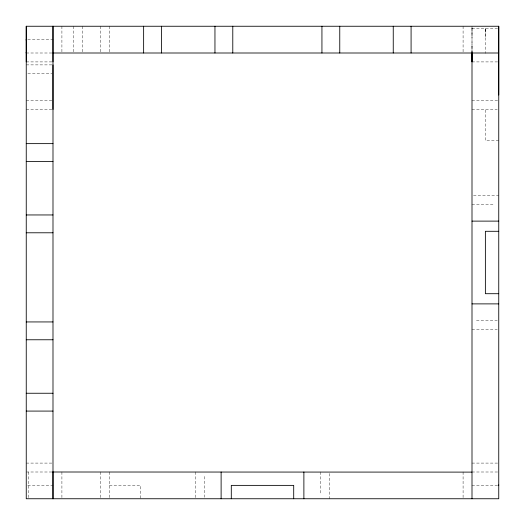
<?xml version="1.0" encoding="UTF-8"?>
<svg xmlns="http://www.w3.org/2000/svg" width="525" height="525" viewBox="0 0 525 525"><rect width="100%" height="100%" fill="white"/><g stroke="black" fill="none" stroke-linecap="round" stroke-linejoin="round"><path stroke-width="0.39" stroke-dasharray="2.62 1.97" d="M472.001 35.648L472.001 27.818M472.008 27.871L472.001 52.185L472.001 44.08M485.376 31.598L485.376 27.779L485.376 53.34M485.376 36.947L485.376 27.779M472.001 28.803L498.75 28.803M27.779 39.624L53.34 39.624M26.25 52.999L52.992 52.999M26.25 61.911L52.992 61.911M472.001 61.911L498.75 61.911M26.25 64.883L52.185 64.883M27.871 73.795L52.185 73.795M26.25 100.544L52.185 100.544M472.001 100.544L498.75 100.544M26.25 109.456L52.185 109.456M472.001 109.456L497.26 109.456M498.75 140.661L485.376 140.556L485.376 109.456M473.491 195.635L498.75 195.635M472.001 204.553L494.294 204.553M476.464 320.447L497.26 320.447M472.001 329.365L497.26 329.365M26.25 463.089L52.992 463.089M472.001 463.089L498.75 463.089M26.25 472.001L53.34 472.001M472.001 472.001L498.75 472.001M27.779 485.376L52.992 485.376M109.456 485.376L140.556 485.376L140.661 498.75M472.001 485.376L498.75 485.376M472.008 26.25L472.001 52.999M463.089 26.25L463.089 52.999M463.089 472.001L463.089 498.75M329.365 473.491L329.365 498.75M320.447 472.001L320.447 494.294M204.553 476.464L204.553 497.26M195.635 472.001L195.635 498.75M109.456 26.25L109.456 52.185M109.456 472.001L109.456 498.75M100.544 26.25L100.544 52.185M100.544 472.001L100.544 498.75M82.714 26.25L82.714 52.185M73.795 26.25L73.795 52.185M61.911 26.25L61.911 52.999M61.911 472.001L61.911 498.75M28.803 472.001L28.803 498.75"/><path stroke-width="0.79" d="M26.25 61.911L26.25 26.25L498.75 26.25L498.75 498.75L26.25 498.75L26.25 26.25M52.992 472.001L52.992 498.75L52.992 26.25L52.992 61.911M498.75 484.91L498.75 485.264M498.75 95.025L498.75 26.25M52.992 52.999L498.75 52.999M26.25 143.633L52.992 143.633M26.25 161.464L52.992 161.464M26.25 214.955L52.992 214.955M472.001 221.117L498.75 221.117M498.75 231.295L485.376 231.295L485.376 293.705L498.75 293.705M26.25 232.785L52.992 232.785M472.001 303.883L498.75 303.883M26.25 321.937L52.992 321.937M26.25 339.767L52.992 339.767M26.25 393.251L52.992 393.251M26.25 411.082L52.992 411.082M52.441 472.001L472.001 472.113M472.001 52.441L472.001 498.75M411.082 26.25L411.082 52.999M393.251 26.25L393.251 52.999M339.76 26.25L339.76 52.999M321.937 26.25L321.937 52.999M303.883 472.001L303.883 498.75M293.705 498.75L293.705 485.376L231.295 485.376L231.295 498.75M232.785 26.25L232.785 52.999M221.117 472.001L221.117 498.75M214.955 26.25L214.955 52.999M161.464 26.25L161.464 52.999M143.633 26.25L143.633 52.999M52.992 64.883L52.992 109.456M26.25 39.624L26.25 40.09L26.25 39.624M472.008 52.999L472.001 61.911L472.001 52.999M26.25 52.999L26.25 52.526L26.25 52.999"/></g></svg>
